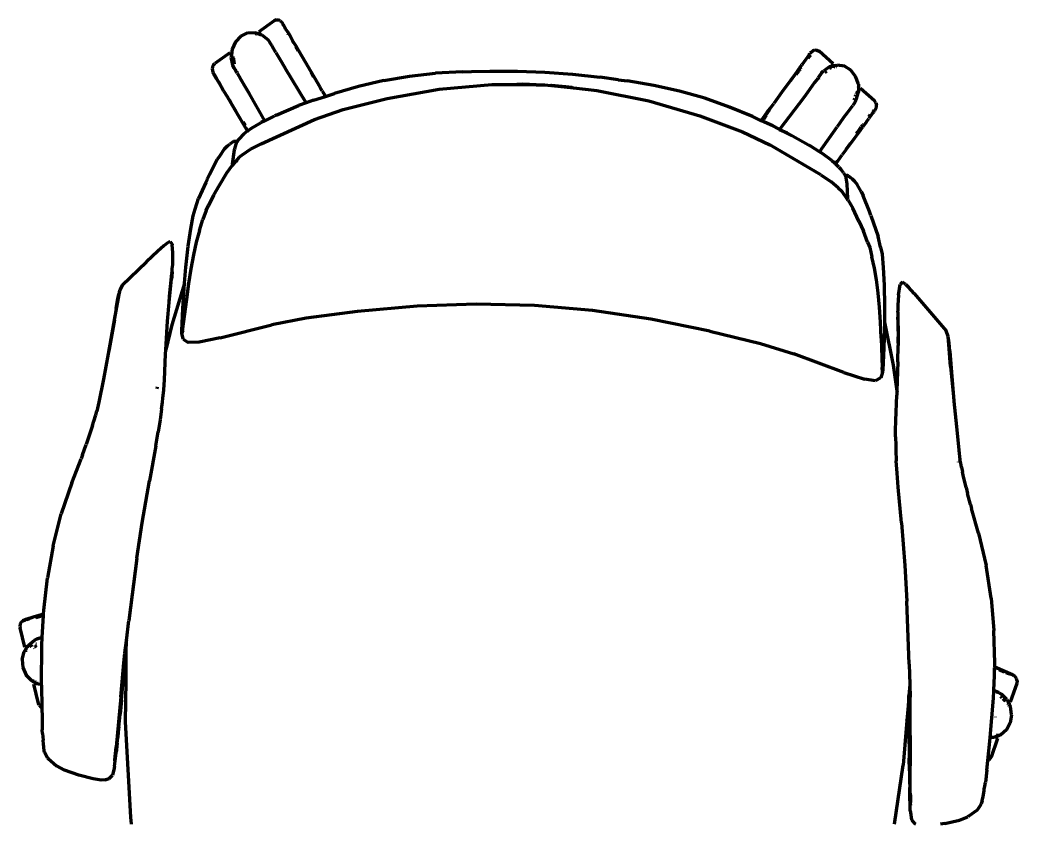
# Model space of a CAD drawing. Header units: millimetres. Extents: x 4307 to 31003, y 2809 to 20009.
# Drawn here: x 17279 to 17912, y 9842 to 10352 of the extents above; entities that cross this region are included whole.
import ezdxf

# ---------------------------------------------------------------- set-up
doc = ezdxf.new("R2010")
doc.units = ezdxf.units.MM
doc.layers.add('ProfileEdges', color=7, linetype='Continuous')

msp = doc.modelspace()

# ---------------------------------------------------------------- linework, layer by layer
at = {"layer": 'ProfileEdges', "lineweight": 211}
for p, q in [((17440.65, 10351.58), (17431.12, 10344.64)), ((17442.21, 10352.18), (17440.65, 10351.58)), ((17442.21, 10352.18), (17443.47, 10352.16)), ((17444.63, 10351.64), (17443.47, 10352.16)), ((17444.63, 10351.64), (17445.62, 10350.69)), ((17445.62, 10350.69), (17445.84, 10350.32)), ((17445.84, 10350.32), (17446.25, 10349.67)), ((17446.25, 10349.67), (17445.95, 10349.28)), ((17446.3, 10349.58), (17446.25, 10349.67)), ((17446.45, 10349.33), (17446.3, 10349.58)), ((17446.46, 10349.26), (17446.45, 10349.33)), ((17446.46, 10349.26), (17447.05, 10348.19)), ((17446.77, 10348.85), (17446.46, 10349.26)), ((17423.89, 10343.9), (17419.56, 10341.85)), ((17423.89, 10343.9), (17428.59, 10344.18)), ((17428.59, 10344.18), (17429.85, 10343.74)), ((17428.69, 10342.92), (17428.97, 10343.12)), ((17429.52, 10343.51), (17429.64, 10343.59)), ((17429.72, 10343.65), (17429.85, 10343.74)), ((17429.85, 10343.74), (17430.01, 10343.86)), ((17429.85, 10343.74), (17430.14, 10343.64)), ((17430.01, 10343.86), (17430.14, 10343.64)), ((17430.14, 10343.64), (17430.24, 10343.48)), ((17430.14, 10343.64), (17432.07, 10342.97)), ((17430.45, 10343.12), (17430.29, 10343.39)), ((17431.36, 10344.16), (17431.12, 10344.64)), ((17432.07, 10343.04), (17431.36, 10344.16)), ((17432.07, 10343.04), (17432.07, 10342.97)), ((17432.11, 10342.95), (17432.07, 10342.97)), ((17432.4, 10342.44), (17432.11, 10342.95)), ((17432.11, 10342.95), (17432.96, 10342.65)), ((17446.61, 10348.49), (17446.59, 10348.52)), ((17446.63, 10348.47), (17446.61, 10348.49)), ((17447.76, 10347.09), (17446.77, 10348.85)), ((17447.76, 10347.09), (17447.05, 10348.19)), ((17448.03, 10346.59), (17447.76, 10347.09)), ((17449.36, 10344.35), (17448.03, 10346.59)), ((17449.13, 10344.84), (17448.03, 10346.59)), ((17449.13, 10344.84), (17450.81, 10341.99)), ((17449.35, 10342.95), (17449.47, 10342.76)), ((17449.36, 10344.35), (17450.81, 10341.99)), ((17416.13, 10338.3), (17414, 10333.65)), ((17419.56, 10341.85), (17416.13, 10338.3)), ((17430.96, 10342.25), (17430.99, 10342.2)), ((17432.96, 10342.65), (17436.86, 10339.55)), ((17436.86, 10339.55), (17437.95, 10337.96)), ((17439.29, 10335.94), (17437.95, 10337.96)), ((17450.81, 10341.99), (17452.88, 10338.37)), ((17452.32, 10338.9), (17453, 10337.74)), ((17452.88, 10338.37), (17454.89, 10335.06)), ((17412.65, 10331.25), (17403.01, 10324.43)), ((17412.65, 10331.25), (17413.17, 10330.34)), ((17413.57, 10329.7), (17413.17, 10330.34)), ((17413.8, 10331.89), (17413.57, 10329.7)), ((17413.69, 10332.08), (17413.84, 10332.19)), ((17413.8, 10331.89), (17413.69, 10332.08)), ((17413.84, 10332.19), (17413.8, 10331.89)), ((17414, 10333.65), (17413.84, 10332.19)), ((17413.92, 10331.7), (17413.87, 10331.78)), ((17413.93, 10332.26), (17413.98, 10332.29)), ((17439.29, 10335.94), (17439.76, 10335.13)), ((17441.77, 10331.53), (17439.76, 10335.13)), ((17441.77, 10331.53), (17444.25, 10327.31)), ((17456.02, 10332.62), (17454.52, 10335.17)), ((17469.96, 10309.5), (17454.89, 10335.06)), ((17780.47, 10330.23), (17779.32, 10328.65)), ((17780.13, 10329.68), (17780.81, 10330.62)), ((17780.47, 10330.23), (17780.81, 10330.62)), ((17780.84, 10330.66), (17780.81, 10330.62)), ((17780.88, 10330.68), (17780.84, 10330.66)), ((17780.92, 10330.72), (17780.88, 10330.68)), ((17780.92, 10330.75), (17780.97, 10330.84)), ((17780.92, 10330.72), (17780.92, 10330.75)), ((17780.97, 10330.84), (17781.04, 10330.89)), ((17781.04, 10330.89), (17781.06, 10330.92)), ((17781.8, 10331.78), (17781.06, 10331)), ((17781.53, 10331.6), (17781.06, 10331)), ((17781.06, 10330.92), (17781.06, 10331)), ((17781.12, 10330.89), (17781.06, 10330.92)), ((17781.53, 10331.6), (17782.85, 10332.77)), ((17782.85, 10332.77), (17784.05, 10333.17)), ((17784.05, 10333.17), (17785.3, 10333.04)), ((17785.3, 10333.04), (17786.81, 10332.28)), ((17795.65, 10324.31), (17786.81, 10332.28)), ((17402.31, 10323.69), (17403.01, 10324.43)), ((17413.6, 10329.64), (17413.43, 10328.48)), ((17414.49, 10323.42), (17413.43, 10328.48)), ((17413.57, 10329.7), (17413.6, 10329.64)), ((17413.69, 10329.49), (17413.6, 10329.64)), ((17414.75, 10328.56), (17414.81, 10329.05)), ((17415.04, 10327.2), (17414.75, 10328.56)), ((17414.75, 10327.65), (17414.75, 10327.69)), ((17414.75, 10327.65), (17415.04, 10327.2)), ((17415.08, 10327.14), (17415.04, 10327.2)), ((17415.04, 10327.2), (17415.05, 10327.16)), ((17415.05, 10327.16), (17415.08, 10327.14)), ((17415.08, 10327.14), (17415.27, 10326.82)), ((17415.68, 10324.17), (17415.08, 10327.14)), ((17415.27, 10326.82), (17415.27, 10326.78)), ((17444.25, 10327.31), (17447.66, 10321.54)), ((17775.83, 10323.87), (17775.73, 10323.69)), ((17778.04, 10326.82), (17775.83, 10323.87)), ((17779.32, 10328.65), (17778.04, 10326.82)), ((17781, 10329.64), (17779.57, 10327.68)), ((17780.34, 10329.59), (17780.14, 10329.31)), ((17780.34, 10329.59), (17780.67, 10330.01)), ((17781.13, 10329.82), (17781, 10329.64)), ((17794.97, 10323.35), (17795.37, 10323.87)), ((17795.65, 10324.31), (17795.37, 10323.87)), ((17401.58, 10322.46), (17401.32, 10321.13)), ((17401.32, 10321.13), (17401.75, 10319.03)), ((17402.31, 10323.69), (17401.58, 10322.46)), ((17401.75, 10319.03), (17402.34, 10317.99)), ((17402.34, 10317.99), (17402.49, 10318.04)), ((17402.34, 10317.99), (17402.49, 10317.69)), ((17402.49, 10318.04), (17402.38, 10318.24)), ((17402.49, 10318.04), (17402.97, 10318.2)), ((17403.19, 10316.65), (17402.49, 10318.04)), ((17402.49, 10317.69), (17402.54, 10317.64)), ((17402.54, 10317.64), (17402.81, 10317.13)), ((17402.54, 10317.64), (17403.19, 10316.65)), ((17402.97, 10317.48), (17403.13, 10317.69)), ((17403.33, 10316.79), (17402.97, 10317.48)), ((17415.27, 10321.67), (17414.49, 10323.42)), ((17415.69, 10321.02), (17415.27, 10321.67)), ((17416.74, 10319.59), (17415.31, 10321.66)), ((17415.31, 10321.66), (17415.69, 10321.02)), ((17416.52, 10319.72), (17415.69, 10321.02)), ((17416.52, 10319.72), (17416.74, 10319.59)), ((17417.29, 10318.47), (17416.52, 10319.72)), ((17416.74, 10319.59), (17416.77, 10319.53)), ((17417.29, 10318.47), (17417.75, 10317.74)), ((17417.75, 10317.74), (17419.15, 10315.21)), ((17417.93, 10318.59), (17418.02, 10318.51)), ((17418.13, 10318.32), (17418.03, 10318.41)), ((17461.16, 10299.55), (17447.66, 10321.54)), ((17464.19, 10318.76), (17465.73, 10316.16)), ((17526.56, 10316.54), (17543.14, 10318.32)), ((17560.24, 10319.27), (17543.14, 10318.32)), ((17560.24, 10319.27), (17560.27, 10319.31)), ((17560.27, 10319.31), (17566.11, 10319.42)), ((17566.11, 10319.42), (17577.69, 10319.71)), ((17566.11, 10319.42), (17577.7, 10319.64)), ((17577.69, 10319.71), (17595.18, 10319.66)), ((17595.18, 10319.66), (17612.68, 10319.02)), ((17612.68, 10319.02), (17630.15, 10317.71)), ((17630.15, 10317.71), (17647.56, 10315.81)), ((17768.79, 10313.76), (17771.5, 10317.47)), ((17773.45, 10320.45), (17771.03, 10317.2)), ((17772.2, 10317.57), (17773.79, 10319.76)), ((17774.54, 10322.05), (17773.45, 10320.45)), ((17773.79, 10319.76), (17773.92, 10319.94)), ((17773.92, 10319.94), (17774.64, 10320.92)), ((17774.63, 10321.77), (17774, 10320.9)), ((17774.7, 10322.28), (17774.54, 10322.05)), ((17774.97, 10322.23), (17774.63, 10321.77)), ((17774.64, 10320.92), (17774.85, 10321.21)), ((17775.61, 10323.52), (17774.7, 10322.28)), ((17774.89, 10321.27), (17774.85, 10321.21)), ((17775.61, 10323.52), (17775.73, 10323.69)), ((17788.25, 10318.43), (17786.27, 10315.73)), ((17788.22, 10318.53), (17786.74, 10316.56)), ((17788.22, 10318.53), (17789.48, 10319.89)), ((17789.6, 10319.96), (17789.48, 10319.89)), ((17793.5, 10322.57), (17789.6, 10319.96)), ((17790.49, 10318.87), (17791.58, 10319.6)), ((17793.24, 10320.94), (17793.26, 10320.97)), ((17793.82, 10321.73), (17793.26, 10320.97)), ((17793.5, 10322.57), (17794.59, 10322.81)), ((17794.39, 10322.53), (17794.56, 10322.75)), ((17794.59, 10322.81), (17794.56, 10322.75)), ((17794.62, 10322.84), (17794.59, 10322.81)), ((17794.97, 10323.35), (17794.62, 10322.84)), ((17794.62, 10322.84), (17796.56, 10323.23)), ((17795.6, 10321.91), (17795.56, 10321.87)), ((17795.84, 10322.24), (17795.6, 10321.91)), ((17795.6, 10321.91), (17795.6, 10321.87)), ((17796.15, 10322.68), (17796.41, 10323.03)), ((17796.56, 10323.23), (17796.41, 10323.03)), ((17796.69, 10323.41), (17796.56, 10323.23)), ((17796.56, 10323.23), (17796.82, 10323.29)), ((17796.82, 10323.29), (17796.69, 10323.41)), ((17796.82, 10323.29), (17798.13, 10323.57)), ((17797.39, 10322.78), (17796.82, 10323.29)), ((17797.91, 10322.33), (17797.79, 10322.43)), ((17802.78, 10322.77), (17798.13, 10323.57)), ((17806.9, 10320.25), (17802.78, 10322.77)), ((17809.89, 10316.29), (17806.9, 10320.25)), ((17403.6, 10315.86), (17402.81, 10317.13)), ((17403.24, 10316.58), (17403.19, 10316.65)), ((17403.6, 10315.86), (17403.24, 10316.58)), ((17404.33, 10315.09), (17403.33, 10316.79)), ((17403.82, 10315.43), (17403.6, 10315.86)), ((17404.16, 10314.94), (17403.82, 10315.43)), ((17403.82, 10315.43), (17406.85, 10310.28)), ((17405.54, 10312.69), (17404.16, 10314.94)), ((17405.54, 10312.69), (17406.85, 10310.28)), ((17423.14, 10308.48), (17419.15, 10315.21)), ((17510.32, 10313.81), (17494.24, 10309.98)), ((17510.32, 10313.81), (17526.56, 10316.54)), ((17545.54, 10308.17), (17578.9, 10311.2)), ((17578.9, 10311.2), (17593.68, 10311.14)), ((17593.68, 10311.14), (17594.73, 10311.25)), ((17593.68, 10311.14), (17607.13, 10311.09)), ((17598.62, 10311.33), (17594.73, 10311.25)), ((17607.13, 10311.09), (17598.62, 10311.33)), ((17659.05, 10314.24), (17647.56, 10315.81)), ((17659.05, 10314.24), (17664.85, 10313.48)), ((17664.88, 10313.44), (17664.85, 10313.48)), ((17681.81, 10310.59), (17664.88, 10313.44)), ((17768.5, 10313.81), (17763.07, 10306.37)), ((17768.5, 10313.81), (17771.03, 10317.2)), ((17783.86, 10312.46), (17779.31, 10306.17)), ((17785.77, 10314.91), (17783.86, 10312.46)), ((17785.77, 10314.91), (17786.09, 10315.41)), ((17786.27, 10315.73), (17786.09, 10315.41)), ((17786.74, 10316.56), (17786.27, 10315.73)), ((17786.35, 10314.72), (17786.29, 10314.56)), ((17811.69, 10311.47), (17809.89, 10316.29)), ((17811.69, 10311.47), (17811.72, 10310)), ((17407.25, 10309.6), (17406.85, 10310.28)), ((17408.69, 10307.26), (17407.25, 10309.6)), ((17408.69, 10307.26), (17410.89, 10303.54)), ((17425.05, 10305.22), (17423.14, 10308.48)), ((17434.73, 10288.1), (17425.05, 10305.22)), ((17470, 10309.36), (17469.96, 10309.5)), ((17471.32, 10307.19), (17470, 10309.36)), ((17470.22, 10308.54), (17470.72, 10307.7)), ((17471.32, 10307.19), (17472.33, 10305.49)), ((17471.32, 10307.19), (17471.95, 10306.03)), ((17472.33, 10305.49), (17471.95, 10306.03)), ((17472.33, 10305.49), (17472.94, 10304.46)), ((17473.29, 10303.67), (17479.09, 10305.58)), ((17494.24, 10309.98), (17479.09, 10305.58)), ((17512.46, 10302.31), (17545.54, 10308.17)), ((17607.13, 10311.09), (17612.32, 10311.07)), ((17612.32, 10311.07), (17616.29, 10310.64)), ((17616.86, 10310.62), (17616.29, 10310.64)), ((17625.97, 10309.76), (17616.86, 10310.62)), ((17616.86, 10310.62), (17630.82, 10309.07)), ((17629.84, 10309.29), (17625.97, 10309.76)), ((17629.84, 10309.29), (17630.82, 10309.07)), ((17630.82, 10309.07), (17645.58, 10307.48)), ((17645.58, 10307.48), (17678.49, 10300.76)), ((17698.15, 10306.97), (17681.81, 10310.59)), ((17714.05, 10302.45), (17698.15, 10306.97)), ((17763.07, 10306.37), (17757.84, 10299.12)), ((17779.31, 10306.17), (17777.1, 10303.16)), ((17810.31, 10301.49), (17811.78, 10306.26)), ((17810.35, 10305.5), (17810.41, 10305.62)), ((17810.44, 10305.68), (17810.41, 10305.62)), ((17810.45, 10305.63), (17810.41, 10305.62)), ((17810.42, 10305.65), (17810.44, 10305.68)), ((17810.44, 10305.68), (17810.63, 10305.93)), ((17810.63, 10305.93), (17811, 10306.45)), ((17810.99, 10306.43), (17810.63, 10305.93)), ((17811.72, 10310), (17811.51, 10310.19)), ((17811.53, 10309.44), (17811.72, 10309.7)), ((17811.61, 10307.28), (17811.72, 10307.44)), ((17811.85, 10309.88), (17811.72, 10310)), ((17811.72, 10310), (17811.72, 10309.7)), ((17811.85, 10309.88), (17811.72, 10309.7)), ((17811.72, 10309.7), (17811.76, 10307.49)), ((17811.76, 10307.49), (17811.72, 10307.44)), ((17811.72, 10307.44), (17811.78, 10306.26)), ((17812.59, 10308.58), (17811.76, 10307.49)), ((17812.87, 10308.95), (17812.59, 10308.58)), ((17812.87, 10308.95), (17821.78, 10301.08)), ((17410.89, 10303.54), (17415.59, 10295.46)), ((17412.5, 10301.24), (17413.33, 10299.83)), ((17461.16, 10299.55), (17456.27, 10297.8)), ((17465.63, 10301.15), (17461.16, 10299.55)), ((17461.21, 10299.47), (17461.16, 10299.55)), ((17465.63, 10301.15), (17473.29, 10303.67)), ((17472.75, 10304.67), (17472.5, 10304.57)), ((17472.93, 10304.31), (17472.75, 10304.67)), ((17473.29, 10303.67), (17472.94, 10304.46)), ((17484.47, 10295.35), (17512.46, 10302.31)), ((17678.49, 10300.76), (17710.88, 10291.24)), ((17729.7, 10296.85), (17714.05, 10302.45)), ((17755.57, 10295.99), (17757.84, 10299.12)), ((17777.1, 10303.16), (17761.63, 10282.74)), ((17809.33, 10299.69), (17808.11, 10297.92)), ((17809.1, 10302.04), (17808.6, 10301.16)), ((17809.18, 10302.3), (17809.1, 10302.04)), ((17810.31, 10301.49), (17809.33, 10299.69)), ((17809.88, 10304.56), (17809.57, 10303.55)), ((17822.77, 10299.61), (17821.78, 10301.08)), ((17822.77, 10299.61), (17823.15, 10298.29)), ((17416.68, 10294.15), (17414.18, 10298.39)), ((17415.59, 10295.46), (17423.75, 10281.62)), ((17442.05, 10291.77), (17456.27, 10297.8)), ((17466.4, 10289.05), (17484.47, 10295.35)), ((17744.38, 10290.79), (17729.7, 10296.85)), ((17751.1, 10289.95), (17753.81, 10293.67)), ((17752.79, 10291.82), (17755.43, 10295.43)), ((17756.2, 10296.95), (17753.81, 10293.67)), ((17753.81, 10293.67), (17755.57, 10295.99)), ((17802.02, 10289.79), (17804.89, 10293.7)), ((17804.89, 10293.7), (17808.11, 10297.92)), ((17820.89, 10293.3), (17819.72, 10291.75)), ((17820.77, 10293.51), (17820.13, 10292.63)), ((17821.19, 10294.16), (17820.77, 10293.51)), ((17820.89, 10293.3), (17821.32, 10293.79)), ((17821.19, 10294.16), (17820.92, 10294.56)), ((17821.17, 10294.91), (17820.94, 10294.59)), ((17821.81, 10294.56), (17821.17, 10294.91)), ((17821.32, 10293.79), (17821.68, 10294.31)), ((17821.68, 10294.31), (17822.02, 10294.76)), ((17821.81, 10294.56), (17822.02, 10294.76)), ((17822.02, 10294.76), (17822.26, 10295.09)), ((17822.26, 10295.09), (17823.05, 10296.91)), ((17823.05, 10296.91), (17823.15, 10298.29)), ((17420.7, 10287.32), (17421.37, 10286.2)), ((17422.51, 10285.24), (17421.27, 10287.34)), ((17421.37, 10286.2), (17421.49, 10285.99)), ((17426.35, 10283.46), (17431.52, 10286.41)), ((17431.52, 10286.41), (17431.55, 10286.43)), ((17431.55, 10286.43), (17432.55, 10287.01)), ((17432.47, 10273.59), (17466.4, 10289.05)), ((17434.73, 10288.1), (17432.55, 10287.01)), ((17439.93, 10290.71), (17434.73, 10288.1)), ((17439.93, 10290.71), (17441, 10291.26)), ((17442.05, 10291.77), (17441, 10291.26)), ((17710.88, 10291.24), (17738.1, 10281.21)), ((17750, 10288.23), (17744.38, 10290.79)), ((17750, 10288.23), (17750.55, 10289.15)), ((17750.03, 10288.22), (17750, 10288.23)), ((17750.03, 10288.22), (17750.59, 10289.13)), ((17757.37, 10284.88), (17750.03, 10288.22)), ((17750.55, 10289.15), (17750.78, 10289.47)), ((17750.55, 10289.15), (17750.59, 10289.13)), ((17750.59, 10289.13), (17750.78, 10289.47)), ((17750.59, 10289.13), (17750.69, 10289.08)), ((17750.83, 10289.5), (17750.78, 10289.47)), ((17751.1, 10289.95), (17750.83, 10289.5)), ((17751.05, 10288.92), (17751.24, 10288.83)), ((17751.24, 10288.83), (17751.47, 10289.15)), ((17751.5, 10289.19), (17751.29, 10289.35)), ((17751.5, 10289.19), (17751.47, 10289.15)), ((17753.16, 10291.47), (17751.5, 10289.19)), ((17802.02, 10289.79), (17798.11, 10284.42)), ((17816.67, 10287.43), (17814.44, 10284.37)), ((17816.67, 10287.43), (17818.3, 10289.7)), ((17818.92, 10291.82), (17818.1, 10290.7)), ((17819.72, 10291.75), (17818.3, 10289.7)), ((17819.11, 10292.09), (17818.92, 10291.82)), ((17421.52, 10279.79), (17418.33, 10276.55)), ((17421.52, 10279.79), (17423.63, 10281.54)), ((17422.92, 10283.56), (17423.97, 10281.78)), ((17423.63, 10281.54), (17423.75, 10281.62)), ((17423.75, 10281.62), (17423.97, 10281.78)), ((17423.97, 10281.78), (17426.35, 10283.46)), ((17738.1, 10281.21), (17755.5, 10272.93)), ((17757.37, 10284.88), (17760.81, 10283.12)), ((17760.81, 10283.12), (17761.63, 10282.74)), ((17761.63, 10282.74), (17766.37, 10280.51)), ((17761.63, 10282.74), (17769.1, 10278.88)), ((17766.37, 10280.51), (17779.98, 10272.92)), ((17786.92, 10268.46), (17798.11, 10284.42)), ((17809.34, 10277.37), (17811.8, 10280.82)), ((17810.39, 10280.12), (17811.13, 10281.14)), ((17811.22, 10281.26), (17811.13, 10281.14)), ((17811.22, 10281.26), (17813.48, 10284.36)), ((17811.8, 10280.82), (17814.44, 10284.37)), ((17813.61, 10284.54), (17813.48, 10284.36)), ((17814.3, 10285.48), (17813.61, 10284.54)), ((17814.3, 10285.48), (17814.32, 10285.51)), ((17814.45, 10285.7), (17814.32, 10285.51)), ((17410.89, 10272.14), (17412.57, 10273.33)), ((17415.04, 10274.94), (17412.57, 10273.33)), ((17416.77, 10275.01), (17415.04, 10274.94)), ((17415.7, 10270.35), (17416.96, 10274.72)), ((17417.11, 10274.93), (17416.77, 10275.01)), ((17417.11, 10274.93), (17416.96, 10274.72)), ((17418.33, 10276.55), (17417.11, 10274.93)), ((17417.18, 10274.93), (17417.11, 10274.93)), ((17418.07, 10275.06), (17417.93, 10275.04)), ((17425.63, 10270.08), (17432.47, 10273.59)), ((17806.42, 10273.83), (17803.59, 10269.94)), ((17803.92, 10269.93), (17809.34, 10277.37)), ((17409.08, 10270.17), (17406.22, 10265.97)), ((17410.89, 10272.14), (17409.08, 10270.17)), ((17414.35, 10260.67), (17415.59, 10269.76)), ((17415.59, 10269.76), (17415.7, 10270.35)), ((17420.86, 10266.73), (17425.63, 10270.08)), ((17787.85, 10253.77), (17755.5, 10272.93)), ((17779.98, 10272.92), (17780.97, 10272.3)), ((17786.92, 10268.46), (17780.97, 10272.3)), ((17788.99, 10267.13), (17786.92, 10268.46)), ((17794.84, 10262.91), (17788.99, 10267.13)), ((17803.92, 10269.93), (17801.38, 10266.54)), ((17404.66, 10263.49), (17399.68, 10254.03)), ((17406.22, 10265.97), (17404.66, 10263.49)), ((17418.34, 10264.88), (17414.28, 10259.99)), ((17414.35, 10260.67), (17414.28, 10259.99)), ((17416.78, 10262.5), (17416.72, 10261.9)), ((17420.86, 10266.73), (17418.34, 10264.88)), ((17794.84, 10262.91), (17796.67, 10261.31)), ((17796.67, 10261.31), (17797.56, 10262.53)), ((17796.67, 10261.31), (17797.05, 10260.97)), ((17798.21, 10262.56), (17797.05, 10260.97)), ((17797.05, 10260.97), (17797.26, 10260.79)), ((17797.26, 10260.79), (17798.82, 10262.93)), ((17797.26, 10260.79), (17797.37, 10260.7)), ((17799.31, 10258.72), (17797.37, 10260.7)), ((17798.82, 10262.93), (17801.38, 10266.54)), ((17410.43, 10254.84), (17405.77, 10247.04)), ((17413.9, 10259.53), (17410.43, 10254.84)), ((17414.27, 10259.92), (17413.9, 10259.53)), ((17414.27, 10259.92), (17414.26, 10259.81)), ((17414.28, 10259.99), (17414.27, 10259.92)), ((17799.31, 10258.72), (17800.44, 10257.49)), ((17802.19, 10255.14), (17800.44, 10257.49)), ((17802.19, 10255.14), (17803.23, 10253.39)), ((17397.4, 10248.89), (17392.67, 10238.76)), ((17397.4, 10248.89), (17398.34, 10251.02)), ((17398.34, 10251.02), (17398.54, 10251.46)), ((17399.68, 10254.03), (17398.54, 10251.46)), ((17787.85, 10253.77), (17794.34, 10249.52)), ((17798.78, 10245.66), (17794.34, 10249.52)), ((17803.23, 10253.39), (17803.19, 10253.39)), ((17803.25, 10253.4), (17803.23, 10253.39)), ((17803.23, 10253.39), (17803.39, 10253.17)), ((17803.6, 10253.44), (17803.25, 10253.4)), ((17803.39, 10253.17), (17804.3, 10248.08)), ((17804.15, 10253.56), (17803.6, 10253.44)), ((17805.31, 10253.17), (17804.15, 10253.56)), ((17804.3, 10248.08), (17804.71, 10238.9)), ((17805.31, 10253.17), (17806.68, 10252.19)), ((17806.68, 10252.19), (17807.63, 10251.3)), ((17807.63, 10251.3), (17809.19, 10249.92)), ((17809.19, 10249.92), (17810.81, 10247.76)), ((17405.77, 10247.04), (17402.28, 10241.04)), ((17798.78, 10245.66), (17801.12, 10243.53)), ((17804.71, 10238.21), (17801.12, 10243.53)), ((17813.28, 10243.27), (17810.81, 10247.76)), ((17813.28, 10243.27), (17814.6, 10240.62)), ((17390.61, 10232.15), (17392.67, 10238.76)), ((17402.28, 10241.04), (17399.09, 10234.44)), ((17804.71, 10238.9), (17804.71, 10238.21)), ((17805.05, 10237.72), (17804.71, 10238.21)), ((17805.05, 10237.72), (17808.07, 10232.66)), ((17818.69, 10230.66), (17814.6, 10240.62)), ((17389.33, 10227.84), (17390.61, 10232.15)), ((17397.5, 10231.15), (17395.53, 10225.43)), ((17397.5, 10231.15), (17399.09, 10234.44)), ((17812, 10224.38), (17808.07, 10232.66)), ((17819.59, 10227.98), (17818.69, 10230.66)), ((17387.78, 10219.65), (17389.33, 10227.84)), ((17393.29, 10218.55), (17395.53, 10225.43)), ((17812, 10224.38), (17814.93, 10218.03)), ((17819.59, 10227.98), (17824.28, 10214.69)), ((17386.18, 10208.49), (17387.78, 10219.65)), ((17393.29, 10218.55), (17391.25, 10211.2)), ((17817.5, 10211.1), (17814.93, 10218.03)), ((17372.84, 10210.52), (17370.67, 10208.7)), ((17374.75, 10211.57), (17372.84, 10210.52)), ((17374.75, 10211.57), (17376.08, 10209.94)), ((17376.08, 10209.94), (17376.07, 10209.5)), ((17391.25, 10211.2), (17389.45, 10203.1)), ((17817.5, 10211.1), (17818.78, 10207.66)), ((17825.73, 10207.88), (17824.28, 10214.69)), ((17366.85, 10205.32), (17359.75, 10198.6)), ((17370.67, 10208.7), (17366.85, 10205.32)), ((17376.39, 10204.58), (17376.07, 10209.5)), ((17376.46, 10203.39), (17376.39, 10204.58)), ((17384.72, 10195.29), (17386.18, 10208.49)), ((17818.78, 10207.66), (17820.23, 10201.75)), ((17825.73, 10207.88), (17826.61, 10203.45)), ((17344.31, 10183.91), (17359.75, 10198.6)), ((17376.36, 10196.22), (17376.49, 10203.09)), ((17376.49, 10203.09), (17376.46, 10203.39)), ((17389.45, 10203.1), (17387.86, 10194.29)), ((17821.83, 10194.65), (17820.23, 10201.75)), ((17826.61, 10203.45), (17827.41, 10195.13)), ((17374.35, 10176.83), (17375.85, 10191.18)), ((17376, 10192.35), (17375.74, 10189.23)), ((17375.85, 10191.22), (17376, 10192.35)), ((17375.85, 10191.18), (17375.85, 10191.22)), ((17375.91, 10193.4), (17376.09, 10193.68)), ((17376, 10192.35), (17376.06, 10193.05)), ((17376.06, 10193.05), (17376.07, 10193.16)), ((17376.07, 10193.16), (17376.09, 10193.68)), ((17376.09, 10193.68), (17376.32, 10196.12)), ((17376.32, 10196.12), (17376.36, 10196.22)), ((17383.82, 10185.09), (17384.72, 10195.29)), ((17387.86, 10194.29), (17386.41, 10184.84)), ((17823.19, 10187.11), (17821.83, 10194.65)), ((17827.41, 10195.13), (17827.99, 10183.85)), ((17374.04, 10172.88), (17375.6, 10187.75)), ((17375.74, 10189.23), (17375.6, 10187.75)), ((17383.82, 10185.09), (17375.77, 10158.6)), ((17383.52, 10181.6), (17383.82, 10185.09)), ((17386.41, 10184.84), (17385.04, 10174.85)), ((17824.24, 10178.85), (17823.19, 10187.11)), ((17839.66, 10185.64), (17838.17, 10184.17)), ((17841.43, 10184.39), (17839.66, 10185.64)), ((17341.97, 10175.49), (17342.81, 10180.26)), ((17342.49, 10179.33), (17342.21, 10178.04)), ((17342.49, 10179.33), (17342.8, 10180.55)), ((17344.31, 10183.91), (17342.8, 10180.55)), ((17382.71, 10168.97), (17383.52, 10181.6)), ((17825.03, 10169.91), (17824.24, 10178.85)), ((17827.99, 10183.85), (17828.24, 10170.55)), ((17837.14, 10177.4), (17838.17, 10184.17)), ((17841.43, 10184.39), (17843.42, 10182.49)), ((17846.93, 10178.54), (17843.42, 10182.49)), ((17846.93, 10178.54), (17853.38, 10171.07)), ((17339.5, 10161.75), (17341.97, 10175.49)), ((17340.91, 10171.55), (17341.4, 10174.07)), ((17341.4, 10174.07), (17342.21, 10178.04)), ((17373.09, 10161.05), (17374.04, 10172.88)), ((17374.04, 10172.88), (17374.35, 10176.83)), ((17385.04, 10174.85), (17382.62, 10156.36)), ((17837.14, 10177.4), (17836.66, 10171.11)), ((17340.43, 10168.71), (17335.48, 10140.17)), ((17340.43, 10168.71), (17340.91, 10171.55)), ((17382.25, 10159.42), (17382.71, 10168.97)), ((17493.66, 10167.15), (17460.98, 10162.87)), ((17531.52, 10170.48), (17493.66, 10167.15)), ((17568.88, 10171.78), (17531.52, 10170.48)), ((17605.93, 10170.9), (17568.88, 10171.78)), ((17642.88, 10167.65), (17605.93, 10170.9)), ((17679.93, 10162.2), (17642.88, 10167.65)), ((17825.61, 10160.35), (17825.03, 10169.91)), ((17828.24, 10170.55), (17828.2, 10160.31)), ((17836.66, 10170.91), (17836.64, 10170.55)), ((17836.64, 10170.55), (17836.66, 10168.22)), ((17836.66, 10171.11), (17836.66, 10170.91)), ((17836.66, 10168.22), (17836.66, 10168.1)), ((17836.66, 10168.1), (17836.67, 10167.49)), ((17836.67, 10167.49), (17836.67, 10167.35)), ((17836.67, 10166.75), (17836.67, 10167.35)), ((17836.67, 10166.75), (17836.69, 10165.91)), ((17836.69, 10165.91), (17836.69, 10165.48)), ((17853.38, 10171.07), (17867.41, 10154.74)), ((17339.5, 10161.75), (17336.08, 10143.26)), ((17372.03, 10142.7), (17373.09, 10161.05)), ((17382.11, 10154.95), (17382.25, 10159.42)), ((17460.98, 10162.87), (17439.24, 10158.7)), ((17717.29, 10154.68), (17679.93, 10162.2)), ((17826.06, 10150.26), (17825.61, 10160.35)), ((17828.2, 10160.31), (17828.19, 10156.8)), ((17828.2, 10160.31), (17833.8, 10133.06)), ((17836.69, 10165.48), (17836.62, 10163.53)), ((17836.62, 10162.03), (17836.62, 10163.53)), ((17836.62, 10162.03), (17836.83, 10147.07)), ((17836.69, 10165.48), (17836.87, 10151.03)), ((17375.77, 10158.6), (17372.03, 10142.7)), ((17382.14, 10153.61), (17382.11, 10154.95)), ((17382.21, 10153.41), (17382.14, 10153.61)), ((17382.62, 10156.36), (17382.21, 10153.41)), ((17382.7, 10155.13), (17382.21, 10153.41)), ((17383.01, 10149.79), (17382.21, 10153.41)), ((17406.52, 10150.43), (17439.24, 10158.7)), ((17717.29, 10154.68), (17749.42, 10146.78)), ((17828.19, 10156.8), (17827.85, 10144.14)), ((17868.61, 10151.23), (17867.41, 10154.74)), ((17383.08, 10149.61), (17383.01, 10149.79)), ((17383.08, 10149.61), (17386.09, 10147.53)), ((17393.23, 10147.64), (17386.09, 10147.53)), ((17406.52, 10150.43), (17393.23, 10147.64)), ((17749.42, 10146.78), (17770.67, 10140.22)), ((17826.06, 10150.26), (17826.79, 10131.59)), ((17836.83, 10147.07), (17836.87, 10151.03)), ((17836.83, 10147.07), (17836.85, 10145.53)), ((17868.97, 10146.1), (17868.57, 10150.93)), ((17868.8, 10149.98), (17868.61, 10151.23)), ((17868.96, 10148.66), (17868.8, 10149.98)), ((17869.41, 10144.62), (17868.96, 10148.66)), ((17336.08, 10143.26), (17335.48, 10140.17)), ((17371.87, 10139.94), (17372.03, 10142.7)), ((17802.47, 10128.35), (17770.67, 10140.22)), ((17827.85, 10144.14), (17827.43, 10134.59)), ((17836.7, 10135.19), (17836.85, 10145.53)), ((17870.18, 10132.16), (17868.97, 10146.1)), ((17869.67, 10142.06), (17869.41, 10144.62)), ((17869.67, 10142.06), (17869.89, 10139.18)), ((17335.48, 10140.17), (17332.38, 10124.23)), ((17371.07, 10123.71), (17371.87, 10139.94)), ((17827.43, 10134.59), (17827.17, 10130.13)), ((17836.7, 10135.19), (17836.08, 10116.82)), ((17869.89, 10139.18), (17872.22, 10110.24)), ((17802.47, 10128.35), (17815.44, 10124.09)), ((17826.93, 10128.61), (17825.8, 10125.09)), ((17826.93, 10128.61), (17826.79, 10131.59)), ((17827.02, 10128.8), (17826.93, 10128.61)), ((17827.17, 10130.13), (17827.02, 10128.8)), ((17833.8, 10133.06), (17836.08, 10116.82)), ((17870.18, 10132.16), (17871.91, 10113.37)), ((17332.38, 10124.23), (17329.43, 10109.49)), ((17370.72, 10117.49), (17371.07, 10123.71)), ((17822.53, 10123.19), (17815.44, 10124.09)), ((17825.71, 10124.93), (17822.53, 10123.19)), ((17825.8, 10125.09), (17825.71, 10124.93)), ((17366.53, 10119.34), (17366.21, 10117.97)), ((17370.13, 10112.09), (17370.72, 10117.49)), ((17836.08, 10116.82), (17835.99, 10114.05)), ((17836.08, 10116.82), (17836.22, 10115.83)), ((17329.43, 10109.49), (17328.24, 10103.83)), ((17369.28, 10105.08), (17369.82, 10109.47)), ((17369.82, 10109.47), (17370.13, 10112.09)), ((17835.31, 10097.82), (17835.99, 10114.05)), ((17871.91, 10113.37), (17872.22, 10110.24)), ((17872.22, 10110.24), (17873.85, 10094.03)), ((17327.55, 10101.49), (17328.24, 10103.83)), ((17369.28, 10105.08), (17368.36, 10098.37)), ((17325.42, 10094.65), (17326.34, 10097.55)), ((17326.34, 10097.55), (17327.55, 10101.49)), ((17368.36, 10098.37), (17367.21, 10090.68)), ((17835.09, 10091.59), (17835.31, 10097.82)), ((17324.39, 10091.52), (17322.68, 10086.41)), ((17325.42, 10094.65), (17324.39, 10091.52)), ((17365.65, 10081.88), (17367.21, 10090.68)), ((17835.15, 10087.61), (17835.09, 10091.59)), ((17873.85, 10094.03), (17875.44, 10079.03)), ((17322.68, 10086.41), (17321.42, 10082.71)), ((17835.15, 10087.61), (17835.3, 10082.1)), ((17319.07, 10076.05), (17321.42, 10082.71)), ((17365.65, 10081.88), (17361.58, 10059.58)), ((17835.3, 10082.1), (17835.4, 10079.08)), ((17835.4, 10079.08), (17835.7, 10072.3)), ((17875.44, 10079.03), (17876.12, 10073.27)), ((17312.31, 10058.42), (17318.18, 10073.58)), ((17319.07, 10076.05), (17318.18, 10073.58)), ((17836.15, 10064.53), (17835.7, 10072.3)), ((17875.26, 10071.53), (17875.26, 10071.58)), ((17876.59, 10070.87), (17876.12, 10073.27)), ((17877.13, 10068.23), (17876.59, 10070.87)), ((17836.91, 10055.6), (17836.15, 10064.53)), ((17877.13, 10068.23), (17877.75, 10065.35)), ((17878.45, 10062.24), (17877.75, 10065.35)), ((17312.31, 10058.42), (17305.56, 10038.61)), ((17356.96, 10032.91), (17361.58, 10059.58)), ((17879.22, 10058.9), (17878.45, 10062.24)), ((17880.07, 10055.32), (17879.22, 10058.9)), ((17838.92, 10032.96), (17836.91, 10055.6)), ((17880.07, 10055.32), (17880.99, 10051.51)), ((17882.72, 10044.61), (17880.99, 10051.51)), ((17882.72, 10044.61), (17883.37, 10042.06)), ((17887.84, 10026.32), (17883.37, 10042.06)), ((17300.5, 10018.43), (17305.56, 10038.61)), ((17353.66, 10010.57), (17356.96, 10032.91)), ((17838.92, 10032.96), (17841.1, 10005.91)), ((17887.84, 10026.32), (17892.75, 10005.87)), ((17300.5, 10018.43), (17296.9, 9998.02)), ((17353.66, 10010.57), (17348.42, 9970.87)), ((17841.1, 10005.91), (17842.34, 9983.32)), ((17895.95, 9985.22), (17892.75, 10005.87)), ((17294.48, 9977.55), (17296.9, 9998.02)), ((17843.95, 9943.24), (17842.34, 9983.32)), ((17895.95, 9985.22), (17897.68, 9964.52)), ((17294.34, 9974.99), (17294.48, 9977.55)), ((17280.17, 9969.93), (17279.57, 9968.74)), ((17280.17, 9969.93), (17281.19, 9970.85)), ((17283.18, 9971.63), (17281.19, 9970.85)), ((17281.19, 9970.85), (17282.61, 9971.49)), ((17283.18, 9971.63), (17282.61, 9971.49)), ((17283.1, 9971.1), (17282.94, 9971.47)), ((17283.18, 9971.63), (17284.34, 9971.91)), ((17283.69, 9971.81), (17283.18, 9971.63)), ((17284.11, 9971.62), (17283.6, 9971.44)), ((17283.6, 9971.44), (17283.6, 9971.36)), ((17287.86, 9973.06), (17283.69, 9971.81)), ((17286.02, 9972.45), (17284.34, 9971.91)), ((17284.44, 9971.73), (17285.27, 9971.98)), ((17287.86, 9973.06), (17286.02, 9972.45)), ((17294.34, 9974.99), (17287.86, 9973.06)), ((17289.18, 9973.15), (17289.11, 9973.13)), ((17292.43, 9974.12), (17289.18, 9973.15)), ((17293.09, 9973.76), (17289.62, 9972.73)), ((17293.32, 9973.83), (17293.75, 9973.96)), ((17293.49, 9960.22), (17294.29, 9974.12)), ((17293.79, 9973.97), (17293.75, 9973.96)), ((17294.29, 9974.12), (17293.79, 9973.97)), ((17294.29, 9974.12), (17294.34, 9974.99)), ((17346.94, 9958.32), (17348.42, 9970.87)), ((17279.57, 9968.74), (17279.37, 9967.29)), ((17279.37, 9967.29), (17279.45, 9966.22)), ((17282.53, 9954.03), (17279.45, 9966.22)), ((17898.22, 9943.88), (17897.68, 9964.52)), ((17284.75, 9955.38), (17288.51, 9958.43)), ((17290.25, 9959.25), (17288.51, 9958.43)), ((17292.75, 9960), (17290.25, 9959.25)), ((17290.25, 9959.25), (17292.3, 9959.93)), ((17292.3, 9959.93), (17292.75, 9960)), ((17293.49, 9960.22), (17292.75, 9960)), ((17293.22, 9955.4), (17293.49, 9960.22)), ((17346.01, 9950.19), (17346.94, 9958.09)), ((17346.87, 9951.08), (17346.94, 9958.09)), ((17346.94, 9958.32), (17346.94, 9958.09)), ((17280.87, 9946.21), (17282.15, 9951.12)), ((17282.15, 9951.12), (17282.88, 9952.32)), ((17282.95, 9954.16), (17282.53, 9954.03)), ((17282.8, 9952.64), (17283.14, 9952.74)), ((17282.88, 9952.32), (17282.8, 9952.64)), ((17282.88, 9952.32), (17283.14, 9952.74)), ((17282.96, 9951.99), (17282.88, 9952.32)), ((17284.2, 9954.53), (17282.95, 9954.16)), ((17283.17, 9951.13), (17283.08, 9951.51)), ((17283.14, 9952.74), (17284.2, 9954.53)), ((17283.14, 9952.74), (17283.23, 9952.77)), ((17283.65, 9952.9), (17283.23, 9952.77)), ((17284.11, 9953.03), (17283.95, 9952.99)), ((17284.2, 9954.53), (17284.24, 9954.54)), ((17284.24, 9954.54), (17284.75, 9955.38)), ((17284.24, 9954.54), (17284.74, 9954.69)), ((17285.33, 9954.88), (17285.25, 9954.84)), ((17285.25, 9954.84), (17285.31, 9954.86)), ((17285.46, 9954.08), (17285.72, 9954.49)), ((17285.72, 9954.49), (17286.72, 9955.31)), ((17286.25, 9955.14), (17286.18, 9955.12)), ((17286.25, 9955.14), (17286.28, 9955.17)), ((17286.28, 9955.17), (17286.33, 9955.2)), ((17286.44, 9955.23), (17286.33, 9955.2)), ((17286.33, 9955.2), (17286.45, 9955.2)), ((17286.45, 9955.2), (17286.44, 9955.23)), ((17286.72, 9955.31), (17286.45, 9955.2)), ((17286.77, 9955.33), (17286.72, 9955.31)), ((17286.77, 9955.33), (17286.81, 9955.31)), ((17286.77, 9955.33), (17286.8, 9955.33)), ((17286.8, 9955.33), (17287.22, 9955.66)), ((17286.92, 9955.37), (17286.81, 9955.31)), ((17287.11, 9955.43), (17286.92, 9955.37)), ((17287.16, 9955.42), (17287.11, 9955.43)), ((17288.74, 9953.33), (17288.64, 9953.72)), ((17289.24, 9954.56), (17288.85, 9954.26)), ((17288.93, 9954.47), (17289.24, 9954.56)), ((17289.24, 9954.56), (17289.3, 9954.58)), ((17289.8, 9955), (17289.3, 9954.58)), ((17289.5, 9954.64), (17289.3, 9954.58)), ((17289.8, 9954.73), (17289.5, 9954.64)), ((17289.55, 9956.13), (17289.79, 9956.2)), ((17293.06, 9930.24), (17293.22, 9955.4)), ((17346.75, 9950.01), (17346.87, 9951.08)), ((17346.81, 9944.43), (17346.87, 9951.08)), ((17280.87, 9946.21), (17281.3, 9941.03)), ((17343.32, 9922.55), (17345.41, 9944.04)), ((17345.41, 9944.04), (17346.01, 9950.19)), ((17345.54, 9944.07), (17345.41, 9944.04)), ((17345.74, 9940.71), (17346.13, 9944.24)), ((17346.13, 9944.24), (17346.01, 9944.21)), ((17346.13, 9944.24), (17346.75, 9950.01)), ((17346.81, 9944.43), (17346.13, 9944.24)), ((17346.73, 9935.11), (17346.81, 9944.43)), ((17281.3, 9941.03), (17283.29, 9936.32)), ((17344.77, 9930.54), (17345.63, 9939.53)), ((17345.43, 9940.35), (17345.39, 9940.48)), ((17345.63, 9939.53), (17345.74, 9940.71)), ((17346.73, 9935.11), (17345.63, 9939.53)), ((17843.95, 9943.24), (17844.26, 9930.36)), ((17897.96, 9936.1), (17898.11, 9940.44)), ((17898.11, 9940.44), (17898.12, 9941.01)), ((17898.11, 9940.44), (17899, 9940.07)), ((17898.12, 9941.01), (17898.13, 9941.32)), ((17898.12, 9941.01), (17898.64, 9940.79)), ((17898.13, 9941.32), (17898.22, 9943.88)), ((17909.48, 9936.53), (17898.13, 9941.32)), ((17900.9, 9939.84), (17904.23, 9938.43)), ((17905.24, 9938.01), (17906.86, 9937.32)), ((17286.63, 9932.79), (17283.29, 9936.32)), ((17287.81, 9932.14), (17286.63, 9932.79)), ((17287.55, 9933.15), (17287.46, 9933.51)), ((17287.81, 9932.14), (17287.77, 9932.27)), ((17287.88, 9931.84), (17287.81, 9932.14)), ((17288.2, 9931.93), (17287.81, 9932.14)), ((17288.2, 9931.93), (17287.88, 9931.84)), ((17288.31, 9931.96), (17288.2, 9931.93)), ((17289.93, 9930.98), (17288.2, 9931.93)), ((17289.55, 9932.33), (17289.61, 9932.35)), ((17345.61, 9930.65), (17346.42, 9931.71)), ((17346.42, 9931.71), (17346.71, 9932.66)), ((17346.47, 9906.59), (17346.71, 9932.66)), ((17346.71, 9932.66), (17346.73, 9935.11)), ((17897.63, 9926.54), (17897.96, 9936.1)), ((17897.96, 9936.1), (17898.44, 9935.9)), ((17908.49, 9936.59), (17906.86, 9937.32)), ((17908.49, 9936.59), (17908.47, 9936.31)), ((17908.87, 9936.01), (17909.07, 9936.34)), ((17909.48, 9936.53), (17909.51, 9936.49)), ((17909.84, 9936.38), (17909.51, 9936.49)), ((17910.84, 9935.73), (17909.84, 9936.38)), ((17912.06, 9934.11), (17910.84, 9935.73)), ((17912.34, 9932.75), (17912.06, 9934.11)), ((17912.34, 9932.75), (17912.15, 9930.93)), ((17288.28, 9930.48), (17289.93, 9930.98)), ((17291.16, 9918.24), (17288.28, 9930.48)), ((17289.93, 9930.98), (17290.02, 9931)), ((17290.9, 9930.45), (17289.93, 9930.98)), ((17290.51, 9931.15), (17290.85, 9931.25)), ((17293.06, 9930.24), (17290.9, 9930.45)), ((17293.06, 9929.98), (17293.06, 9930.24)), ((17293.06, 9929.98), (17293.28, 9915.58)), ((17343.84, 9920.47), (17344.7, 9930.05)), ((17345.61, 9930.65), (17344.7, 9930.05)), ((17344.7, 9930.05), (17344.77, 9930.54)), ((17844.26, 9930.36), (17843.69, 9923.37)), ((17844.26, 9930.36), (17844.47, 9922.39)), ((17897.47, 9921.71), (17897.63, 9926.4)), ((17898.22, 9926.26), (17897.63, 9926.54)), ((17897.63, 9926.4), (17897.63, 9926.54)), ((17897.63, 9926.4), (17898.31, 9926.14)), ((17897.92, 9926.34), (17897.63, 9926.4)), ((17898.61, 9926.15), (17898.22, 9926.26)), ((17900.77, 9925.2), (17898.61, 9926.15)), ((17899.39, 9925.72), (17900.77, 9925.2)), ((17900.77, 9925.2), (17902.32, 9924.29)), ((17912.15, 9930.93), (17908.03, 9919.16)), ((17343.32, 9922.55), (17340.46, 9890.83)), ((17343.84, 9920.47), (17342.98, 9911.48)), ((17843.69, 9923.37), (17843.14, 9916.75)), ((17843.71, 9922.29), (17843.69, 9923.37)), ((17843.81, 9916.48), (17843.71, 9922.29)), ((17844.51, 9916.2), (17844.47, 9922.39)), ((17895.33, 9896.65), (17897.47, 9921.71)), ((17901.82, 9922.86), (17902.73, 9921.99)), ((17902.42, 9924.19), (17902.32, 9924.29)), ((17905.87, 9920.89), (17902.42, 9924.19)), ((17903.35, 9921.4), (17903.87, 9920.89)), ((17903.5, 9921.04), (17903.48, 9921.06)), ((17903.87, 9920.89), (17903.5, 9921.04)), ((17903.87, 9920.89), (17903.9, 9920.87)), ((17903.9, 9920.87), (17904.85, 9919.96)), ((17904.16, 9920.79), (17903.9, 9920.87)), ((17904.32, 9920.73), (17904.16, 9920.79)), ((17904.77, 9920.53), (17904.32, 9920.73)), ((17904.77, 9920.53), (17904.92, 9920.44)), ((17904.85, 9919.96), (17905.07, 9919.53)), ((17905.87, 9920.89), (17906.41, 9919.81)), ((17906.41, 9919.81), (17907.39, 9917.88)), ((17906.41, 9919.81), (17907.56, 9919.32)), ((17908.03, 9919.16), (17907.56, 9919.32)), ((17291.59, 9917.27), (17291.16, 9918.24)), ((17291.59, 9917.27), (17292.92, 9915.72)), ((17293.28, 9915.58), (17292.92, 9915.72)), ((17293.28, 9915.58), (17293.38, 9909.37)), ((17843.14, 9916.75), (17842.38, 9907.47)), ((17843.14, 9916.75), (17843.81, 9916.48)), ((17843.87, 9912.93), (17843.81, 9916.48)), ((17843.88, 9911.74), (17843.87, 9912.93)), ((17844.2, 9912.66), (17844.52, 9913.58)), ((17844.38, 9916.25), (17844.51, 9916.2)), ((17844.51, 9916.2), (17844.57, 9916.18)), ((17844.52, 9913.58), (17844.51, 9916.2)), ((17844.52, 9913.58), (17844.59, 9913.77)), ((17844.59, 9901.81), (17844.52, 9913.58)), ((17906.53, 9918.24), (17905.97, 9918.48)), ((17907.15, 9916.52), (17907.21, 9916.72)), ((17907.58, 9917.8), (17907.39, 9917.88)), ((17907.39, 9917.88), (17907.52, 9917.62)), ((17907.52, 9917.62), (17907.58, 9917.8)), ((17907.52, 9917.62), (17908.17, 9916.33)), ((17908.91, 9911.19), (17908.17, 9916.33)), ((17293.38, 9909.37), (17293.54, 9901.64)), ((17342.18, 9903.56), (17342.98, 9911.48)), ((17349.75, 9846.04), (17346.47, 9906.59)), ((17842.38, 9907.47), (17842.18, 9905.03)), ((17842.38, 9907.47), (17843.88, 9911.74)), ((17843.92, 9902.7), (17843.88, 9911.74)), ((17898.55, 9909.85), (17898.48, 9909.66)), ((17908.02, 9906.08), (17905.61, 9901.61)), ((17908.91, 9911.19), (17908.02, 9906.08)), ((17293.7, 9899.24), (17293.54, 9901.64)), ((17341.83, 9900.19), (17341.45, 9896.72)), ((17342.18, 9903.56), (17341.83, 9900.19)), ((17842.18, 9905.03), (17840.04, 9879.06)), ((17842.18, 9905.03), (17842.38, 9904.05)), ((17842.38, 9904.05), (17843.09, 9902.91)), ((17843.94, 9902.2), (17843.09, 9902.91)), ((17843.94, 9902.2), (17843.92, 9902.7)), ((17843.92, 9892.58), (17843.94, 9902.2)), ((17844.25, 9901.99), (17844.51, 9901.88)), ((17844.51, 9901.88), (17844.59, 9901.81)), ((17844.59, 9901.81), (17844.66, 9901.82)), ((17844.66, 9901.78), (17844.59, 9901.81)), ((17844.63, 9894.59), (17844.59, 9901.81)), ((17905.61, 9901.61), (17901.96, 9898.47)), ((17293.7, 9899.24), (17294.05, 9894.98)), ((17294.24, 9892.51), (17294.05, 9894.98)), ((17341.08, 9893.1), (17341.45, 9896.72)), ((17844.59, 9862.72), (17844.63, 9894.59)), ((17893.78, 9882.07), (17895.31, 9896.39)), ((17895.31, 9896.39), (17895.33, 9896.65)), ((17897.5, 9896.62), (17895.33, 9896.65)), ((17896.13, 9884.5), (17900.15, 9896.31)), ((17898.51, 9897.04), (17897.5, 9896.62)), ((17897.6, 9897.4), (17897.65, 9897.4)), ((17897.68, 9897.39), (17897.65, 9897.4)), ((17898.51, 9897.04), (17898.29, 9897.13)), ((17900.33, 9897.79), (17898.51, 9897.04)), ((17899.7, 9896.54), (17898.51, 9897.04)), ((17899.75, 9898.04), (17899.02, 9898.34)), ((17900.15, 9896.31), (17899.7, 9896.54)), ((17900.02, 9897.92), (17900.22, 9897.84)), ((17900.22, 9897.84), (17900.33, 9897.79)), ((17900.73, 9897.96), (17900.33, 9897.79)), ((17900.33, 9897.79), (17900.63, 9897.66)), ((17900.63, 9897.66), (17900.73, 9897.96)), ((17901.96, 9898.47), (17900.73, 9897.96)), ((17900.73, 9897.96), (17900.86, 9898.31)), ((17900.91, 9898.45), (17901.07, 9898.93)), ((17294.45, 9890.48), (17294.24, 9892.51)), ((17294.78, 9888.26), (17294.45, 9890.48)), ((17295.01, 9887.33), (17294.78, 9888.26)), ((17296.94, 9883.72), (17295.01, 9887.33)), ((17339.78, 9881.91), (17340.39, 9887.04)), ((17340.03, 9886.45), (17340.46, 9890.83)), ((17341.08, 9893.1), (17340.39, 9887.04)), ((17843.92, 9892.58), (17843.96, 9883.54)), ((17296.94, 9883.72), (17297.19, 9883.43)), ((17297.19, 9883.43), (17302.54, 9878.76)), ((17339.35, 9878.43), (17339.78, 9881.91)), ((17339.64, 9881.8), (17339.61, 9882.34)), ((17339.67, 9882.59), (17339.64, 9881.8)), ((17339.67, 9882.59), (17340.03, 9886.45)), ((17844.04, 9875.57), (17843.96, 9883.54)), ((17893.12, 9875.92), (17893.78, 9882.07)), ((17894.69, 9882.54), (17893.78, 9882.07)), ((17894.69, 9882.54), (17896.13, 9884.5)), ((17302.54, 9878.76), (17302.65, 9878.67)), ((17307.7, 9875.89), (17302.65, 9878.67)), ((17316.85, 9872.81), (17307.7, 9875.89)), ((17339.2, 9877.26), (17338.05, 9872.75)), ((17339.35, 9878.43), (17339.2, 9877.26)), ((17834.58, 9841.76), (17840.04, 9879.06)), ((17844.04, 9875.57), (17844.08, 9872.18)), ((17893.12, 9875.92), (17892.26, 9868.24)), ((17325.95, 9870.39), (17316.85, 9872.81)), ((17330.84, 9869.64), (17325.95, 9870.39)), ((17333.53, 9869.93), (17330.84, 9869.64)), ((17333.53, 9869.93), (17336.05, 9870.63)), ((17336.05, 9870.63), (17338.05, 9872.75)), ((17844.08, 9872.18), (17844.14, 9868.68)), ((17844.14, 9868.68), (17844.19, 9865.05)), ((17891.88, 9865.88), (17892.26, 9868.24)), ((17844.31, 9858.93), (17844.19, 9865.05)), ((17844.61, 9860.33), (17844.59, 9862.72)), ((17891.15, 9861.68), (17891.37, 9862.98)), ((17891.37, 9862.98), (17891.53, 9863.88)), ((17891.53, 9863.88), (17891.88, 9865.88)), ((17844.46, 9853.77), (17844.31, 9858.93)), ((17844.61, 9860.33), (17844.63, 9855.36)), ((17844.61, 9853.85), (17844.63, 9855.36)), ((17890.16, 9856.42), (17889.65, 9854.57)), ((17890.16, 9856.42), (17890.73, 9859.25)), ((17890.73, 9859.25), (17891.15, 9861.68)), ((17844.57, 9850.25), (17844.46, 9853.77)), ((17844.57, 9850.25), (17844.62, 9849.08)), ((17844.59, 9853.64), (17844.61, 9853.85)), ((17844.67, 9854.17), (17844.61, 9853.85)), ((17844.62, 9849.08), (17845.35, 9844.46)), ((17887.1, 9850.61), (17881.22, 9846.48)), ((17889.08, 9853.65), (17887.1, 9850.61)), ((17889.65, 9854.57), (17889.08, 9853.65)), ((17350.22, 9841.76), (17349.75, 9846.04)), ((17845.35, 9844.46), (17847.15, 9842.13)), ((17866.44, 9842.16), (17875.82, 9844.21)), ((17875.82, 9844.21), (17881.1, 9846.41)), ((17881.22, 9846.48), (17881.1, 9846.41)), ((17847.15, 9842.13), (17848.06, 9841.76)), ((17866.44, 9842.16), (17863.78, 9841.76))]:
    msp.add_line(p, q, dxfattribs=at)

doc.saveas('drawing.dxf')
